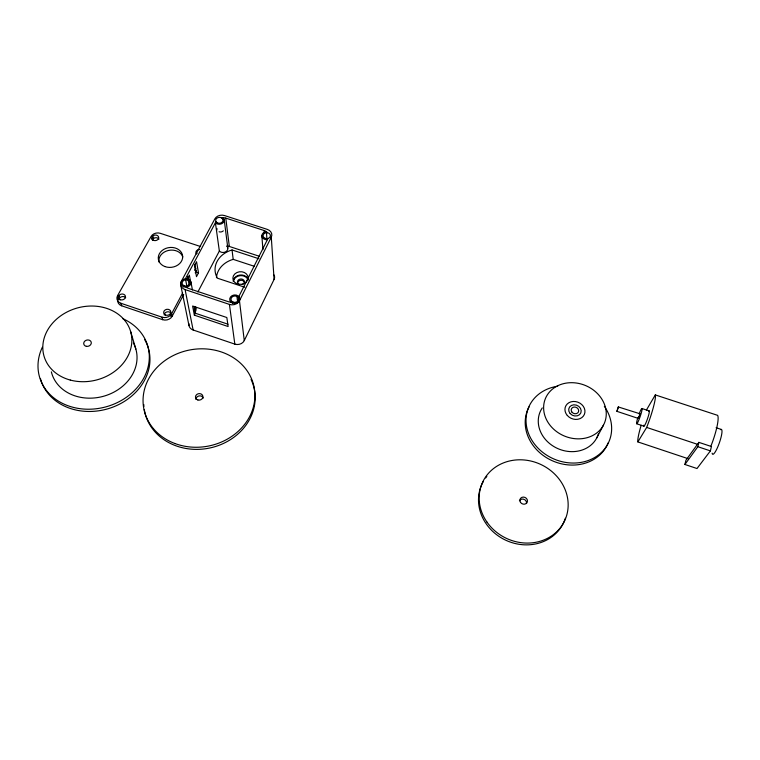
<?xml version="1.0" encoding="UTF-8"?>
<svg xmlns="http://www.w3.org/2000/svg" width="760" height="760" viewBox="0 0 760 760"><rect width="100%" height="100%" fill="white"/><g stroke="black" fill="none" stroke-linecap="round" stroke-linejoin="round"><path stroke-width="1.14" d="M638.581 417.61L638.524 418.503L640.158 413.839L618.288 406.942L616.892 411.331L638.495 418.494M710.4 450.889L711.408 446.519L698.877 442.367L685.928 460.237L684.903 464.474L697.005 468.53L710.4 450.889L697.841 446.709L684.903 464.474M697.841 446.709L698.877 442.367M638.789 416.86L638.998 416.176M639.521 414.817L640.139 413.81M188.974 323.75A7.182 6.051 -8.3 0 0 193.125 329.992L234.831 344.118A7.191 6.137 -5.9 0 0 244.264 340.594L274.084 279.414A6.935 5.776 -2.5 0 0 274.056 274.997M244.264 340.594L239.476 300.751L271.291 237.148A7.372 5.994 -2.1 0 0 267.283 229.387L224.513 215.555A7.353 5.909 -4.3 0 0 214.861 218.861L181.307 281.38A7.638 6.308 -7.6 0 0 185.098 289.598L193.125 329.992M267.976 238.498L238.858 296.523L239.067 298.233M194.361 315.162L192.603 306.033L226.841 317.528L228.123 326.534L194.361 315.162L195.368 313.234L194.056 306.375M194.436 310.973L195.823 308.313L195.519 306.698M197.857 292.001L219.355 251.028L215.403 222.766A4.902 3.943 -4.4 0 0 222.366 223.345A4.902 3.943 -4.4 0 0 223.098 217.692L223.335 219.526M596.609 438.178L603.44 425.163A31.958 27.369 22.5 0 0 571.957 382.688A31.958 27.369 22.5 0 0 549.433 424.479A31.958 27.369 22.5 0 0 603.44 425.163M198.502 272.868L196.498 276.659L194.512 265.563L196.555 261.744L198.502 272.868L196.261 272.127L194.873 264.328M200.621 246.572A6.944 5.652 -6.2 0 0 200.07 246.363L160.274 233.31A6.944 5.577 -8 0 0 151.088 236.455L117.62 295.526L118.389 298.081A7.182 5.89 -11.6 0 0 121.685 305.805L162.659 319.684A7.182 5.985 -9.9 0 0 172.168 316.245L171.599 313.747L182.628 293.047M194.759 270.275L195.861 268.204M172.168 316.245L183.692 294.557M195.225 272.878L196.327 270.807M187.302 279.072L189.373 275.196L190.817 282.891M216.011 221.635L185.44 278.758L186.969 286.606M118.389 298.081L119.538 296.048M646.428 410.02L655.31 394.915L717.639 415.349A25.678 4.665 -70.7 0 1 711.028 445.816M688.009 458.66L637.868 441.911L646.665 427.433A25.488 3.116 -70.9 0 0 655.31 394.915M616.949 411.322L618.526 406.657M221.454 217.835A7.362 5.928 -4.2 0 1 225.786 218.111L264.091 230.498A7.372 6.004 -2.3 0 1 267.444 232.731M226.927 246.059A7.077 5.785 -4.6 0 1 229.33 246.458L259.492 256.32M244.748 287.242L217.417 278.188A24.367 20.121 -4.2 0 1 232.047 249.964L258.923 258.761M232.047 249.964L233.187 259.359L254.191 266.256M716.119 427.728L721.487 429.495M641.991 408.538L649.23 410.923M636.728 423.785L643.957 426.189M646.665 427.433L697.471 444.305M185.098 289.598L229.425 304.399A7.647 6.403 -5.2 0 0 239.476 300.751M195.368 313.234L227.971 324.206M117.62 295.526A7.21 5.909 -11.5 0 0 120.925 303.278L162.06 317.186A7.21 6.004 -9.8 0 0 171.599 313.747M120.925 303.278L121.685 305.805M130.673 331.654L135.85 349.058M162.06 317.186L162.659 319.684M180.709 284.981L188.983 325.565M188.024 278.996L189.022 284.212M187.501 276.64L187.919 278.834M190.95 282.055L192.423 289.921M229.425 304.399L234.831 344.118M224.2 219.697L227.829 248.13M225.786 218.111L229.33 246.458M237.006 296.932L237.424 300.333M261.839 235.676L262.941 249.66M264.091 230.498L264.262 232.835M266.912 238.906L266.389 231.705A4.911 3.999 -2 0 0 261.858 236.151A4.911 3.999 -2 0 0 267.397 239.647M271.291 237.148L274.084 279.414M598.481 433.608A31.188 26.904 23 0 1 557.403 448.409A31.188 26.904 23 0 1 542.279 407.901M604.352 406.344A43.671 37.667 23 0 1 588.706 460.341A43.671 37.667 23 0 1 528.96 434.577A43.671 37.667 23 0 1 557.697 386.232M608.142 442.918A43.5 37.563 23 0 1 551.969 460.598A43.5 37.563 23 0 1 529.074 406.894M565.355 518.234A45.134 40.622 25.8 0 1 506.274 540.464A45.134 40.622 25.8 0 1 483.512 481.194M485.63 477.974A45.134 40.622 25.8 0 1 486.846 476.406M519.431 500.716A3.867 3.477 25.7 0 1 526.556 503.519M720.642 429.675A13.157 2.498 -70.7 0 1 719.188 443.337A13.157 2.498 -70.7 0 1 712.149 453.169M648.527 411.512A8.085 0.988 -70.9 0 1 647.453 418.94A8.085 0.988 -70.9 0 1 643.767 425.21M639.131 413.943A8.075 0.931 -71 0 1 641.991 410.058A8.075 0.931 -71 0 1 637.659 422.598A8.075 0.931 -71 0 1 637.82 417.743M637.868 441.911A25.488 3.116 -70.9 0 1 641.174 425.248M151.715 239.143A6.916 5.557 -8 0 1 153.748 236.987M196.954 253.469A3.458 2.821 -6.2 0 1 197.153 253.251M196.441 253.963A3.477 2.831 -6.1 0 1 196.346 251.019A3.477 2.831 -6.1 0 1 199.5 249.489M158.982 262.029A12.198 9.927 -7.9 0 1 168.625 250.41A12.198 9.927 -7.9 0 1 182.799 257.003M152.427 240.511A3.458 2.784 -8.1 0 1 155.202 237.814A3.458 2.784 -8.1 0 1 158.973 239.143M164.264 315.096A3.591 2.992 -9.8 0 1 168.036 311.771A3.591 2.992 -9.8 0 1 171.37 315.067M170.934 316.131A3.591 2.992 -9.8 0 1 170.762 316.369M119.102 299.829A3.591 2.945 -11.7 0 1 121.666 296.742A3.591 2.945 -11.7 0 1 125.723 297.797M186.133 287.128A7.628 6.298 -7.3 0 0 188.47 288.401L228.095 301.615A7.638 6.384 -5.3 0 0 230.898 302.062M233.273 281.276A7.59 6.308 -4.3 0 1 239.884 275.034A7.59 6.308 -4.3 0 1 248.13 279.348M237.633 283.774A3.496 2.907 -4.3 0 1 240.806 280.298A3.496 2.907 -4.3 0 1 244.558 283.176M233.405 281.295A7.581 6.298 -4.3 0 1 240.331 275.642A7.581 6.298 -4.3 0 1 248.197 279.993M216.457 277.685A24.044 19.95 -4.3 0 1 233.187 259.359M239.552 284.61A3.496 2.907 -4.3 0 1 238.174 280.174A3.496 2.907 -4.3 0 1 243.713 280.088A3.496 2.907 -4.3 0 1 242.231 284.572M226.898 246.202A4.712 3.847 -4.7 0 1 225.967 251.636A4.712 3.847 -4.7 0 1 219.355 251.028M194.959 306.974A4.893 4.094 -8.2 0 1 194.835 312.274M195.424 306.622A4.911 4.104 -8.1 0 1 194.227 309.044M223.316 230.831A3.629 2.935 -4.5 0 1 219.07 231.771M217.018 229.919A3.629 2.935 -4.5 0 1 216.98 228.475M133.38 342.988A43.767 36.537 -15.7 0 1 106.856 395.219A43.767 36.537 -15.7 0 1 51.347 371.858M144.59 339.473A56.059 46.863 -15.8 0 1 112.537 407.246A56.059 46.863 -15.8 0 1 40.413 378.47M122.55 318.554A56.287 46.987 -15.7 0 1 142.585 380.18A56.287 46.987 -15.7 0 1 69.597 406.296A56.287 46.987 -15.7 0 1 42.332 347.253M251.066 379.468A55.955 48.801 -11.1 0 1 213.873 446.994A55.955 48.801 -11.1 0 1 144.286 409.498M143.916 406.514A55.955 48.801 -11.1 0 1 143.792 404.519M195.966 399.484A3.733 3.249 -11.1 0 1 199.082 395.941A3.733 3.249 -11.1 0 1 203.262 398.116M567.302 415.463A10.222 8.759 22.5 0 0 584.383 414.371A10.222 8.759 22.5 0 0 573.144 401.47A10.222 8.759 22.5 0 0 567.302 415.463M570.161 413.544A6.394 5.472 22.5 0 0 580.839 412.88A6.394 5.472 22.5 0 0 573.828 404.805A6.394 5.472 22.5 0 0 570.161 413.544M572.071 412.281A3.838 3.287 22.5 0 0 578.474 411.882A3.838 3.287 22.5 0 0 574.275 407.037A3.838 3.287 22.5 0 0 572.071 412.281M486.97 522.091A45.325 40.755 25.6 0 0 563.815 522.433A45.325 40.755 25.6 0 0 520.172 459.791A45.325 40.755 25.6 0 0 486.97 522.091M520.486 502.36A3.885 3.496 25.6 0 0 527.079 502.493A3.885 3.496 25.6 0 0 523.431 497.078A3.885 3.496 25.6 0 0 520.486 502.36M164.91 266.56A12.245 9.947 -7.8 0 0 182.666 256.358A12.245 9.947 -7.8 0 0 163.837 249.347A12.245 9.947 -7.8 0 0 164.91 266.56M153.653 240.379A3.467 2.784 -8.1 0 0 158.716 237.548A3.467 2.784 -8.1 0 0 153.416 235.562A3.467 2.784 -8.1 0 0 153.653 240.379M165.604 315.048A3.6 3.002 -9.7 0 0 170.839 311.961A3.6 3.002 -9.7 0 0 165.319 309.842A3.6 3.002 -9.7 0 0 165.604 315.048M120.536 299.81A3.6 2.954 -11.6 0 0 125.466 296.372A3.6 2.954 -11.6 0 0 119.738 294.766A3.6 2.954 -11.6 0 0 120.536 299.81M183.635 286.776A5.092 4.199 -7.7 0 0 191.007 282.483A5.092 4.199 -7.7 0 0 183.16 279.519A5.092 4.199 -7.7 0 0 183.635 286.776M232.398 303.041A5.101 4.275 -5.1 0 0 239.875 298.917A5.101 4.275 -5.1 0 0 232.085 295.649A5.101 4.275 -5.1 0 0 232.398 303.041M236.521 283.537A7.619 6.327 -4.3 0 0 248.092 277.998A7.619 6.327 -4.3 0 0 236.816 272.574A7.619 6.327 -4.3 0 0 236.521 283.537M217.512 222.927A3.676 2.954 -4.4 0 0 223.022 220.219A3.676 2.954 -4.4 0 0 217.512 217.806A3.676 2.954 -4.4 0 0 217.512 222.927M264.87 238.279A3.686 3.002 -2 0 0 270.427 235.676A3.686 3.002 -2 0 0 264.945 233.082A3.686 3.002 -2 0 0 264.87 238.279M184.205 285.808A3.819 3.154 -7.7 0 0 189.734 282.587A3.819 3.154 -7.7 0 0 183.853 280.364A3.819 3.154 -7.7 0 0 184.205 285.808M233.13 302.128A3.819 3.201 -5.1 0 0 238.602 298.86A3.819 3.201 -5.1 0 0 232.645 296.599A3.819 3.201 -5.1 0 0 233.13 302.128M70.262 380.057A45.03 37.268 -15.2 0 0 131.489 335.378A45.03 37.268 -15.2 0 0 60.239 316.179A45.03 37.268 -15.2 0 0 70.262 380.057M86.346 346.332A3.857 3.192 -15.2 0 0 91.228 342.161A3.857 3.192 -15.2 0 0 84.93 340.993A3.857 3.192 -15.2 0 0 86.346 346.332M175.028 443.555A56.183 48.944 -11 0 0 254.742 391.523A56.183 48.944 -11 0 0 167.2 359.034A56.183 48.944 -11 0 0 175.028 443.555M197.875 399.988A3.743 3.259 -11 0 0 202.873 396.178A3.743 3.259 -11 0 0 196.84 394.44A3.743 3.259 -11 0 0 197.875 399.988"/></g></svg>
